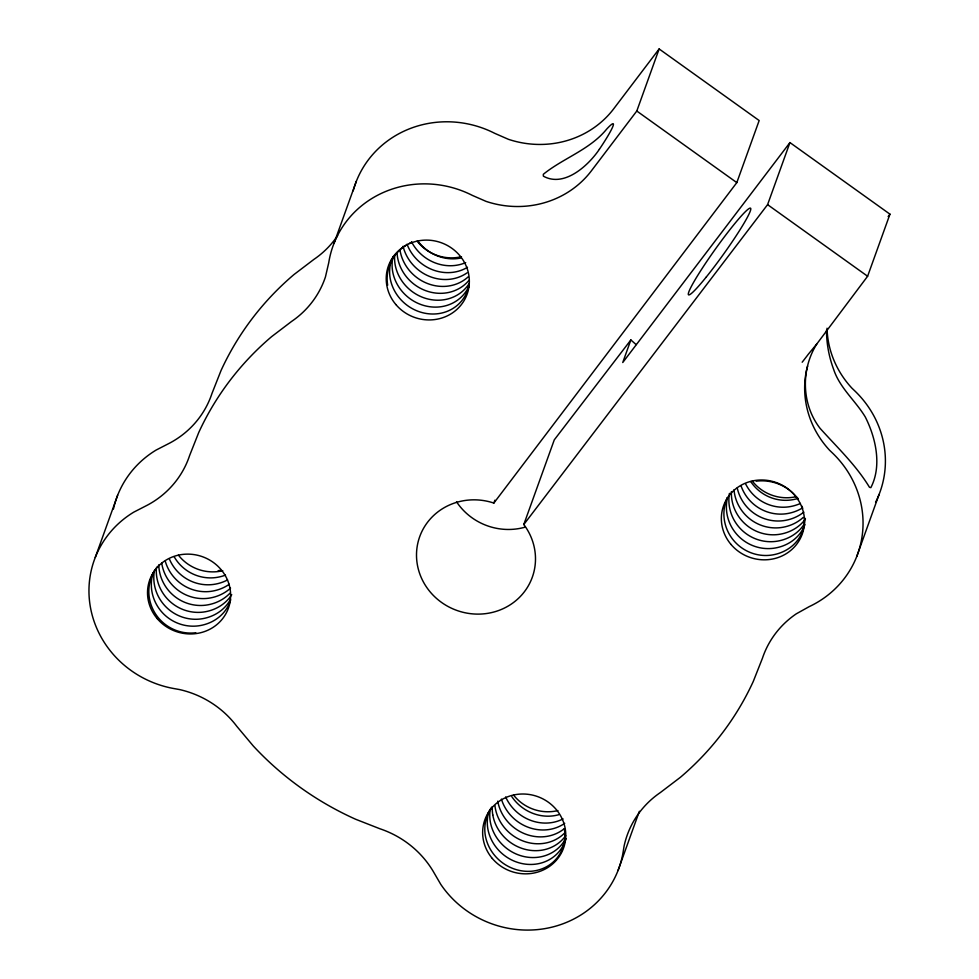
<?xml version="1.0" encoding="UTF-8"?>
<svg xmlns="http://www.w3.org/2000/svg" width="979" height="979" viewBox="0 0 979 979"><rect width="100%" height="100%" fill="white"/><g stroke="black" fill="none" stroke-linecap="round" stroke-linejoin="round"><path stroke-width="1.47" d="M636.117 344.584L630.868 339.946L622.742 362.524L789.943 142.579L889.96 214.168L867.614 276.249L816.878 343.874C800.687 369.377 801.458 404.205 820.023 428.276C837.216 447.391 856.05 465.147 869.487 487.297L870.845 487.64C882.067 465.98 875.924 438.029 865.289 416.981C855.401 400.595 839.737 387.978 833.606 369.291C828.98 356.772 826.484 343.482 826.521 330.143M807.638 366.122L806.537 370.123A95.012 90.154 19.8 0 0 829.519 450.181L833.056 453.571A100.702 95.563 19.8 0 1 809.217 606.625L796.257 613.845A95.012 90.154 19.8 0 0 762.384 658.39L753.292 681.396A304.016 288.475 19.8 0 1 680.368 777.326L660.409 792.513A95.012 90.154 19.8 0 0 624.076 846.174L623.256 851.253A100.702 95.563 19.8 0 1 545.952 928.435A100.702 95.563 19.8 0 1 440.758 884.343L432.938 870.906A95.012 90.154 19.8 0 0 379.925 828.772L355.658 819.264A304.016 288.475 19.8 0 1 253.28 745.986L236.783 726.296A95.012 90.154 19.8 0 0 179.659 689.583L174.348 688.629A100.702 95.563 19.8 0 1 91.341 611.765A100.702 95.563 19.8 0 1 133.756 512.152L147.499 505.091A95.012 90.154 19.8 0 0 189.608 455.553L198.713 432.559A304.016 288.475 19.8 0 1 271.636 336.629L291.583 321.442A95.012 90.154 19.8 0 0 325.456 276.886L328.748 262.702A100.702 95.563 19.8 0 1 472.404 195.421L486.073 201.38A95.012 90.154 19.8 0 0 591.365 170.872L636.791 111.031L659.136 48.95L759.166 120.539L736.808 182.62L493.857 503.071A59.841 56.782 19.8 0 0 416.503 555.595A59.841 56.782 19.8 0 0 494.921 611.728A59.841 56.782 19.8 0 0 523.802 524.511L554.285 439.852L630.868 339.946M95.269 557.43L117.615 495.35M333.974 243.416L356.319 181.335M493.857 503.071L494.884 500.196M523.802 524.511L767.585 204.648L789.943 142.579M618.03 870.539L639.36 811.285M856.735 556.525L879.081 494.444M888.149 216.592L889.96 214.168M659.136 48.95L613.711 108.804A95.012 90.154 19.8 0 1 508.419 139.312L494.75 133.34A100.702 95.563 19.8 0 0 353.174 190.832M816.878 343.874L808.421 354.104A104.508 9.423 -54.4 0 1 802.18 362.218M636.791 111.031L736.808 182.62M767.585 204.648L867.614 276.249M525.393 527.081A59.841 56.782 19.8 0 1 456.532 501.774M337.608 235.621A95.012 90.154 19.8 0 1 313.941 259.374L293.981 274.548A304.016 288.475 19.8 0 0 221.058 370.478L211.966 393.485A95.012 90.154 19.8 0 1 169.844 443.01L156.102 450.071A100.702 95.563 19.8 0 0 113.442 509.019M875.569 502.276A100.702 95.563 19.8 0 0 855.401 391.49L851.865 388.1A95.012 90.154 19.8 0 1 827.035 328.21M461.476 256.694A41.803 39.662 19.8 0 1 417.127 241.14M796.612 496.586A41.803 39.662 19.8 0 1 752.264 481.032M557.908 810.588A41.803 39.662 19.8 0 1 513.559 795.046M222.771 570.708A41.803 39.662 19.8 0 1 178.423 555.154M750.685 481.509A41.326 40.433 38.7 0 0 790.763 500A41.326 37.214 11 0 0 798.203 498.36M737.248 488.007A41.326 40.433 38.7 0 0 783.322 520.693A41.326 37.214 11 0 0 803.808 512.127M745.619 483.92A41.326 40.433 38.7 0 0 788.291 506.902A41.326 37.214 11 0 0 800.406 503.463M733.993 489.818A41.326 40.433 38.7 0 0 780.838 527.595A41.326 37.214 11 0 0 803.172 517.45M802.29 508.04A41.326 37.214 11 0 1 785.807 513.804A41.326 40.433 38.7 0 1 741.127 486.061M727.385 497.467A41.326 40.433 38.7 0 0 732.292 538.756A41.326 40.433 38.7 0 0 770.901 555.179A41.326 37.214 11 0 0 804.567 517.646M727.434 497.797A41.326 40.433 38.7 0 0 773.386 548.289A41.326 37.214 11 0 0 804.983 524.536M731.386 491.593A41.326 40.433 38.7 0 0 778.354 534.485A41.326 37.214 11 0 0 805.472 519.017M804.322 523.949A41.326 37.214 11 0 1 775.87 541.387A41.326 40.433 38.7 0 1 729.416 493.404M756.18 481.178A41.326 37.214 11 0 1 798.411 499.706M801.862 506.119A41.326 37.214 11 0 1 802.719 508.37M461.207 257.942A41.326 37.948 38 0 1 418.192 241.483M468.28 276.776A41.326 37.948 38 0 1 427.737 283.604A41.326 37.948 38 0 1 400.081 250.722M467.509 267.291A41.326 37.948 38 0 1 407.031 244.175M467.044 272.872A41.326 37.948 38 0 1 403.079 246.267M465.698 262.605A41.326 37.948 38 0 1 411.584 241.911M397.082 252.668A41.326 39.698 -6.5 0 0 397.596 257.612A41.326 37.948 38 0 0 427.688 291.35A41.326 37.948 38 0 0 469.076 280.214M469.296 283.604A41.326 37.948 38 0 1 430.197 313.929A41.326 37.948 38 0 1 390.156 278.305A41.326 39.698 -6.5 0 1 391.943 258.664M469.1 285.917A41.326 37.948 38 0 1 427.664 306.39A41.326 37.948 38 0 1 392.628 271.416A41.326 39.698 -6.5 0 1 393.02 256.571M469.357 283.237A41.326 37.948 38 0 1 427.664 298.938A41.326 37.948 38 0 1 395.112 264.514A41.326 39.698 -6.5 0 1 394.733 254.601M387.672 285.195A41.326 39.698 -6.5 0 1 407.093 244.566M409.357 243.33A41.326 39.698 -6.5 0 1 411.694 242.229M174.238 556.88A41.326 40.433 38.7 0 0 215.686 577.573A41.326 37.214 11 0 0 225.488 575.114M220.691 570.28A41.326 37.214 11 0 1 218.17 570.684M165.267 561.175A41.326 40.433 38.7 0 0 210.718 591.377A41.326 37.214 11 0 0 229.257 584.267M230.567 588.122A41.326 37.214 11 0 1 208.233 598.279A41.326 40.433 38.7 0 1 161.694 563.047M227.544 579.947A41.326 37.214 11 0 1 213.202 584.475A41.326 40.433 38.7 0 1 169.453 559.144M158.769 564.834A41.326 40.433 38.7 0 0 205.749 605.169A41.326 37.214 11 0 0 229.808 593.347M230.64 599.894A41.326 37.214 11 0 1 198.296 625.862A41.326 40.433 38.7 0 1 153.018 572.911M154.339 570.977A41.326 40.433 38.7 0 0 200.793 618.961A41.326 37.214 11 0 0 230.432 599.491M231.729 594.632A41.326 37.214 11 0 1 203.265 612.071A41.326 40.433 38.7 0 1 156.297 569.166M195.824 632.752A41.326 40.433 38.7 0 1 154.352 612.01A41.326 40.433 38.7 0 1 157.595 566.413M558.776 814.699A41.326 37.948 38 0 1 511.87 796.747M564.712 823.327A41.326 37.948 38 0 1 501.407 799.133M563.072 818.909A41.326 37.948 38 0 1 505.666 796.967M564.149 828.785A41.326 37.948 38 0 1 524.218 833.582A41.326 37.948 38 0 1 497.748 801.177M565.164 832.444A41.326 37.948 38 0 1 524.132 841.389A41.326 37.948 38 0 1 495.276 808.067A41.326 39.698 -6.5 0 1 494.933 805.607M565.727 838.514A41.326 37.948 38 0 1 524.095 856.576A41.326 37.948 38 0 1 490.308 821.858A41.326 39.698 -6.5 0 1 490.222 809.474M565.715 835.674A41.326 37.948 38 0 1 524.095 849.062A41.326 37.948 38 0 1 492.792 814.969M565.923 838.77A41.326 37.948 38 0 1 525.356 864.127A41.326 37.948 38 0 1 487.823 828.76A41.326 39.698 -6.5 0 1 488.827 811.493M492.792 814.956A41.326 39.698 -6.5 0 1 492.253 807.528M564.332 828.736A41.326 37.948 38 0 1 531.634 871.212A41.326 37.948 38 0 1 485.339 835.662A41.326 39.698 -6.5 0 1 491.739 807.088M599.381 149.273C588.232 165.818 564.039 187.772 543.345 176.147L543.321 174.286C563.206 158.145 589.75 149.775 606.613 129.191A41.803 3.757 -54.4 0 1 599.381 149.273M395.871 304.555A41.803 39.662 19.8 0 0 466.799 295.022A41.803 39.662 19.8 0 0 420.676 240.491A41.803 39.662 19.8 0 0 395.871 304.555M731.007 544.446A41.803 39.662 19.8 0 0 801.936 534.913A41.803 39.662 19.8 0 0 755.812 480.371A41.803 39.662 19.8 0 0 731.007 544.446M492.302 858.461A41.803 39.662 19.8 0 0 563.231 848.928A41.803 39.662 19.8 0 0 517.108 794.385A41.803 39.662 19.8 0 0 492.302 858.461M157.166 618.569A41.803 39.662 19.8 0 0 228.095 609.036A41.803 39.662 19.8 0 0 181.972 554.506A41.803 39.662 19.8 0 0 157.166 618.569M706.373 276.898A53.209 4.797 -54.4 0 0 750.673 208.343A53.209 4.797 -54.4 0 0 701.686 269.164A53.209 4.797 -54.4 0 0 706.373 276.898"/></g></svg>
